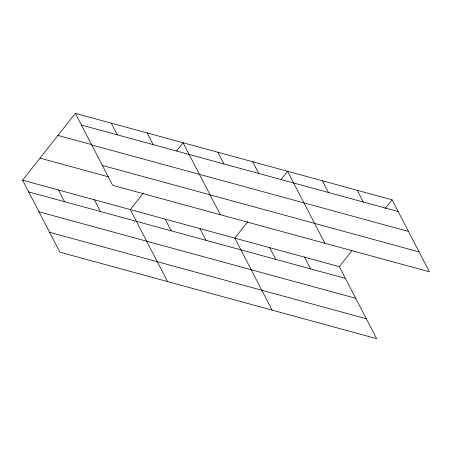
<?xml version="1.0" encoding="UTF-8"?>
<svg xmlns="http://www.w3.org/2000/svg" width="452" height="452" viewBox="0 0 452 452"><rect width="100%" height="100%" fill="white"/><g stroke="black" fill="none" stroke-linecap="round" stroke-linejoin="round"><path stroke-width="0.68" d="M22.6 180.201L339.328 266.669L376.64 338.655L59.913 252.188L22.6 180.201L75.36 113.345L392.087 199.812L429.4 271.799L112.672 185.331L75.36 113.345M143.346 193.055L130.289 209.604L167.602 281.585M176.517 151.019L183.049 142.742L220.361 214.728M247.865 221.587L234.808 238.136L272.121 310.123M281.037 179.551L287.568 171.28L324.881 243.261M339.328 266.669L351.95 250.674M385.121 208.638L392.087 199.812M81.433 125.057L398.155 211.525M57.952 135.408L91.812 144.651M91.745 144.945L408.467 231.418M102.367 165.438L419.089 251.911M40.013 158.138L108.418 176.817M28.674 191.914L345.396 278.381M38.979 211.802L355.707 298.275M49.601 232.294L366.329 318.767M357.249 190.303L363.318 202.016M322.406 180.789L328.48 192.501M304.484 257.16L310.558 268.872M252.73 161.765L258.798 173.478M269.646 247.645L275.72 259.358M217.887 152.256L223.96 163.969M199.965 228.627L206.039 240.34M147.154 132.945L153.222 144.657M165.127 219.113L171.201 230.825M111.254 123.142L117.328 134.86M94.389 199.801L100.463 211.513M58.494 190.004L64.568 201.716"/></g></svg>
